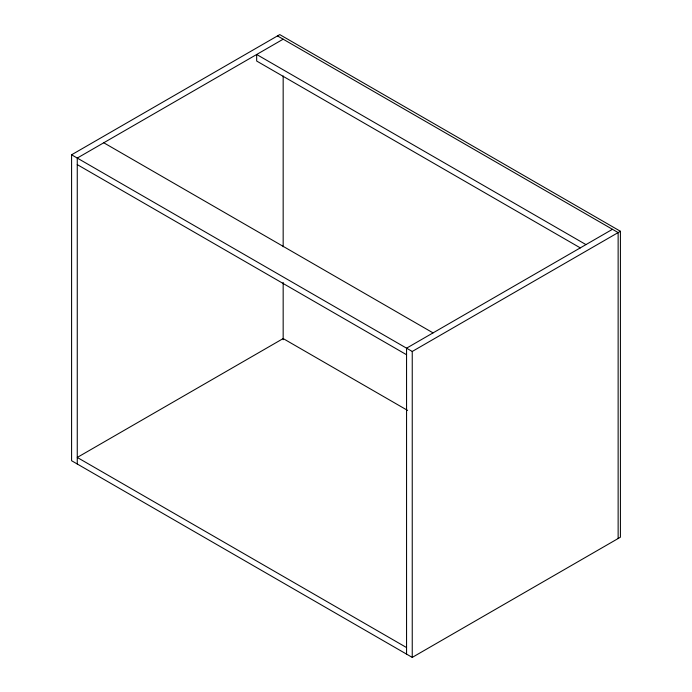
<?xml version="1.0" encoding="UTF-8"?>
<svg xmlns="http://www.w3.org/2000/svg" width="692" height="692" viewBox="0 0 692 692"><rect width="100%" height="100%" fill="white"/><g stroke="black" fill="none" stroke-linecap="round" stroke-linejoin="round"><path stroke-width="1.04" d="M71.587 154.792L279.758 34.6L620.413 231.275L620.413 537.208L412.242 657.4L71.587 460.725L71.587 154.792L412.242 351.458L620.413 231.275M283.166 39.193L77.262 158.07L77.262 464.003M612.463 229.303L406.559 348.18L406.559 654.122M277.492 35.915L618.138 232.581L618.138 538.523M585.968 244.605L256.671 54.486L256.671 61.043L580.354 247.918M103.757 142.768L433.054 332.887M77.262 164.618L406.559 354.737M407.588 410.408L283.166 338.57L77.262 457.447L406.559 647.565M412.242 351.458L412.242 657.4M283.166 75.947L283.166 246.75M283.166 282.423L283.166 339.72"/></g></svg>
